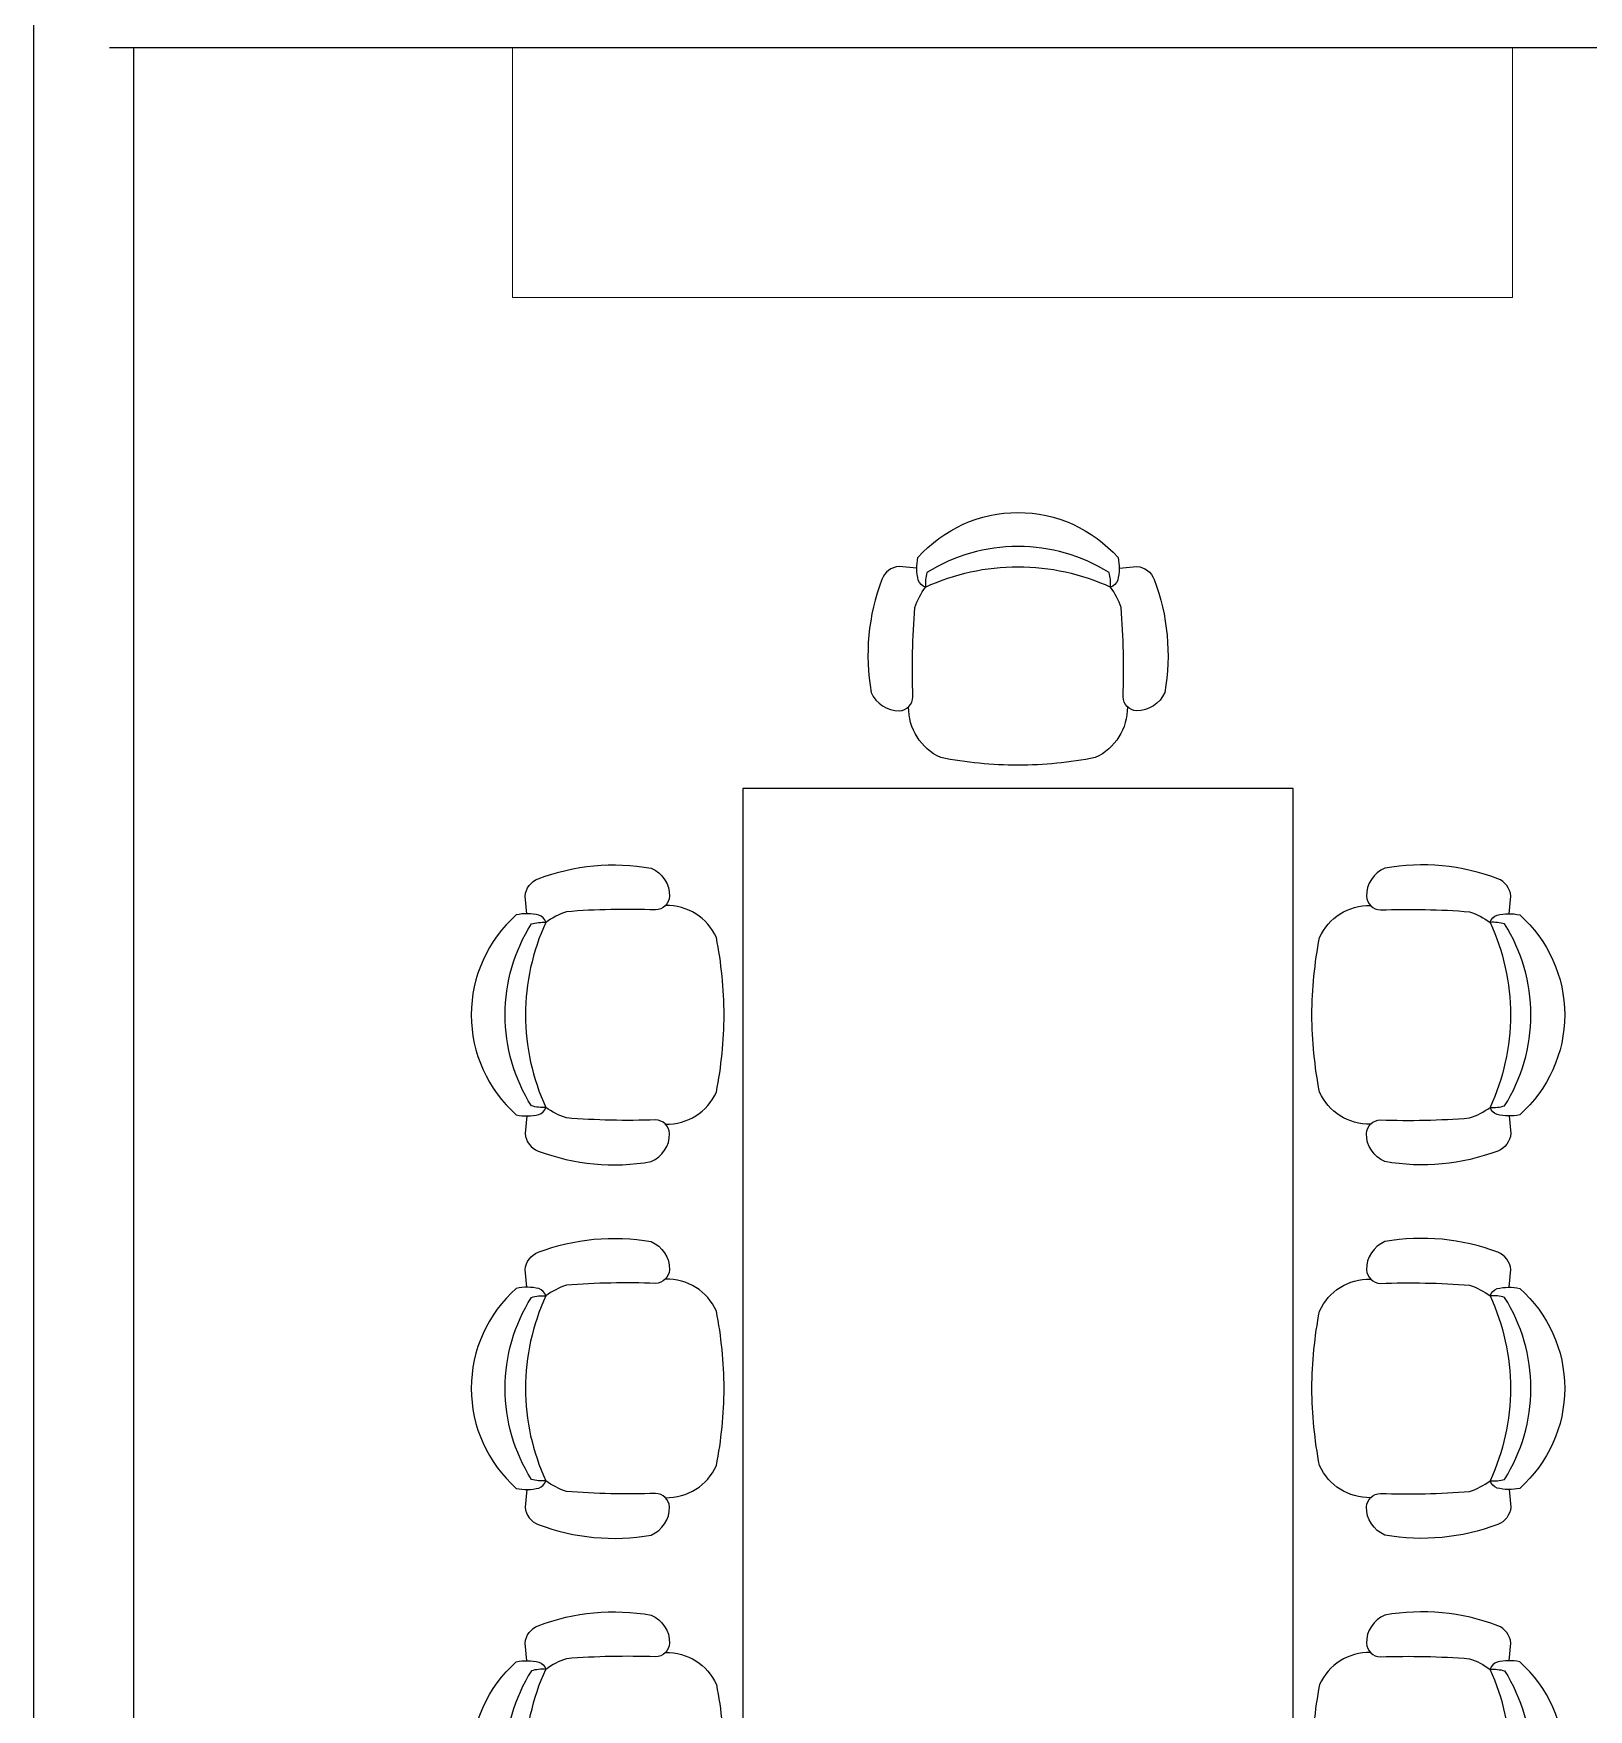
# Model space of a CAD drawing. Header units: inches. Extents: x 484217 to 497210, y -26946 to -21493.
# Drawn here: x 493848.1 to 493988, y -23976.9 to -23826.1 of the extents above; entities that cross this region are included whole.
import ezdxf

# ---------------------------------------------------------------- set-up
doc = ezdxf.new("R2010")
doc.units = ezdxf.units.IN
doc.header["$LTSCALE"] = 20
doc.header["$MEASUREMENT"] = 0
doc.layers.add('A-furniture', color=50, linetype='Continuous', lineweight=9)
doc.layers.add('I-FURN', color=4, linetype='Continuous')
doc.layers.add('I-WALL-IN', color=3, linetype='Continuous')

# ---------------------------------------------------------------- blocks, each defined once
blk = doc.blocks.new('gwraghe')
at = {"linetype": 'ByBlock'}
for points in [[(218.7, -117.2, 0.299055), (154.5, -15.4, 0.045852), (0, 0, 0.045852), (-154.5, -15.4, 0.299055), (-218.7, -117.2)], [(-202.2, -394.4), (-237.6, -397.9, -0.28495), (-272.3, -371.7, -0.135714), (-293.4, -145.9, -0.303307), (-237.3, -109, -0.392328), (-210, -137.2, 0.028942), (-206.2, -315.5, 0.074155), (-185, -356.5)], [(202.2, -394.4), (237.6, -397.9, 0.28495), (272.3, -371.7, 0.135714), (293.4, -145.9, 0.303307), (237.3, -109, 0.392328), (210, -137.2, -0.028942), (206.2, -315.5, -0.074155), (185, -356.5)], [(-185, -356.5, 0.108081), (0, -397.2, 0.108081), (185, -356.5)]]:
    blk.add_lwpolyline(points, format="xyb", dxfattribs=at)
blk.add_lwpolyline([(0, -505.6, 0.214073), (200, -415.6, 0.112734), (199.4, -370.4, 0.249489), (185, -356.5, -0.087262), (182, -385.4, -0.141042), (0, -437.8, -0.141042), (-182, -385.4, -0.087262), (-185, -356.5, 0.249489), (-199.4, -370.4, 0.112734), (-200, -415.6, 0.214073)], format="xyb", close=True, dxfattribs=at)
blk = doc.blocks.new('geriafguaoijio')
at = {"linetype": 'ByBlock'}
blk.add_lwpolyline([(550, -2400), (550, 0), (-550, 0), (-550, -2400)], close=True, dxfattribs=at)
at = {"linetype": 'ByBlock', "xscale": -1}
for p, rotation in [((0, 46.1), 180), ((587.6, -453), 90), ((587.6, -1200), 90), ((-587.6, -1947), 270)]:
    blk.add_blockref('gwraghe', p, dxfattribs=dict(at, rotation=rotation))
at = {"linetype": 'ByBlock'}
for p, rotation in [((-587.6, -453), 270), ((-587.6, -1200), 270), ((587.6, -1947), 90)]:
    blk.add_blockref('gwraghe', p, dxfattribs=dict(at, rotation=rotation))

msp = doc.modelspace()

# ---------------------------------------------------------------- linework, layer by layer
at = {"layer": 'A-furniture', "elevation": 6.93}
msp.add_lwpolyline([(493891.18, -23849.85), (493981.18, -23849.85), (493981.18, -23827.35), (493891.18, -23827.35)], close=True, dxfattribs=at)
at = {"layer": 'I-WALL-IN'}
for p, q in [((493848.09, -23818.35, 6.93), (493848.09, -24025.94, 6.93)), ((493854.92, -23827.35, 6.93), (494053.87, -23827.35, 6.93)), ((493857.09, -23827.35, 6.93), (494053.87, -23827.35, 6.93)), ((493857.09, -23827.35, 6.93), (493857.09, -24025.94, 6.93))]:
    msp.add_line(p, q, dxfattribs=at)

# ---------------------------------------------------------------- block references
at = {"layer": 'I-FURN', "linetype": 'ByBlock', "xscale": 0.04500000025145709, "yscale": 0.04500000025145709, "zscale": 0.04500000025145709}
msp.add_blockref('geriafguaoijio', (493936.67, -23894.04, 6.93), dxfattribs=at)

doc.saveas('drawing.dxf')
